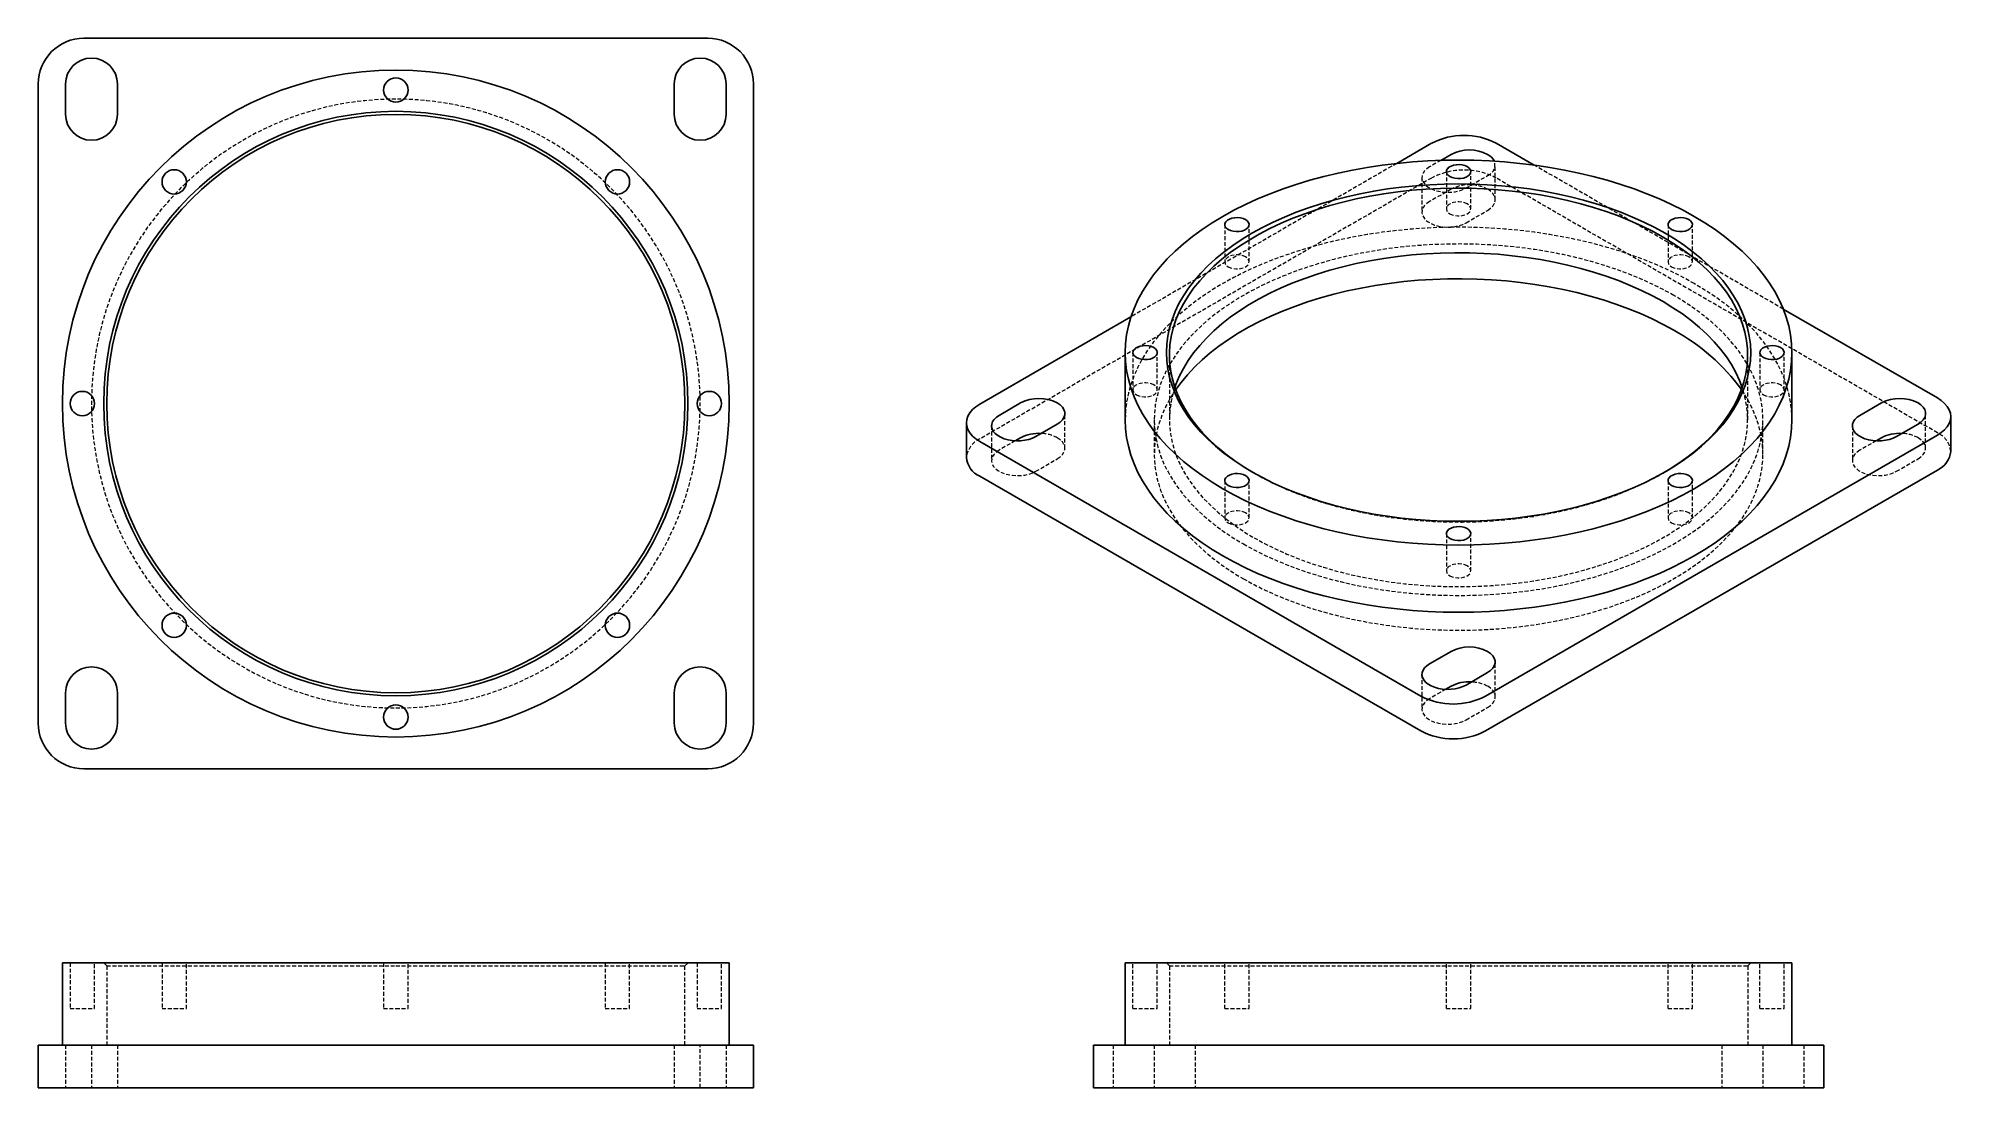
# Model space of a CAD drawing. Header units: millimetres. Extents: x 103 to 732, y 125 to 469.
import ezdxf

# ---------------------------------------------------------------- set-up
doc = ezdxf.new("R2010")
doc.units = ezdxf.units.MM
doc.linetypes.add('HIDDEN', pattern=[1.905, 1.27, -0.635])

msp = doc.modelspace()

# ---------------------------------------------------------------- linework, layer by layer
at = {"color": 7, "linetype": 'Continuous', "lineweight": 25}
for p, q in [((323.18, 469.38), (118.18, 469.38)), ((103.18, 454.38), (103.18, 244.38)), ((112.18, 454.38), (112.18, 444.38)), ((129.18, 444.38), (129.18, 454.38)), ((312.18, 454.38), (312.18, 444.38)), ((329.18, 444.38), (329.18, 454.38)), ((338.18, 244.38), (338.18, 454.38)), ((561.04, 434.9), (549.55, 428.26)), ((594.69, 427.72), (582.25, 434.9)), ((567.41, 431.22), (564.02, 429.27)), ((462.23, 377.86), (412.55, 349.18)), ((727.21, 351.22), (676.58, 380.44)), ((460.33, 366.12), (460.33, 344.07)), ((679.43, 344.07), (679.43, 366.12)), ((425.98, 349.58), (418.91, 345.5)), ((708.83, 349.58), (701.76, 345.5)), ((408.16, 343.05), (408.16, 331.62)), ((430.93, 338.56), (438, 342.64)), ((713.78, 338.56), (720.85, 342.64)), ((731.6, 333.66), (731.6, 345.09)), ((412.55, 336.93), (557.51, 253.25)), ((425.98, 338.15), (424.23, 337.14)), ((578.72, 253.25), (727.21, 338.97)), ((708.83, 338.15), (707.08, 337.14)), ((578.72, 241.82), (727.21, 327.54)), ((412.55, 325.5), (557.51, 241.82)), ((567.41, 267.94), (560.33, 263.86)), ((572.35, 256.92), (579.43, 261)), ((112.18, 254.38), (112.18, 244.38)), ((129.18, 244.38), (129.18, 254.38)), ((312.18, 254.38), (312.18, 244.38)), ((329.18, 244.38), (329.18, 254.38)), ((567.41, 256.51), (565.65, 255.5)), ((118.18, 229.38), (323.18, 229.38)), ((111.13, 165.62), (111.13, 138.62)), ((111.13, 165.62), (220.68, 165.62)), ((220.68, 165.62), (330.23, 165.62)), ((330.23, 138.62), (330.23, 165.62)), ((460.33, 165.62), (460.33, 138.62)), ((460.33, 165.62), (679.43, 165.62)), ((679.43, 165.62), (679.43, 138.62)), ((103.18, 138.62), (103.18, 124.62)), ((103.18, 138.62), (118.18, 138.62)), ((118.18, 138.62), (323.18, 138.62)), ((323.18, 138.62), (338.18, 138.62)), ((338.18, 138.62), (338.18, 124.62)), ((449.88, 138.62), (449.88, 124.62)), ((449.88, 138.62), (464.88, 138.62)), ((464.88, 138.62), (674.88, 138.62)), ((674.88, 138.62), (689.88, 138.62)), ((689.88, 138.62), (689.88, 124.62)), ((103.18, 124.62), (118.18, 124.62)), ((118.18, 124.62), (323.18, 124.62)), ((323.18, 124.62), (338.18, 124.62)), ((449.88, 124.62), (464.88, 124.62)), ((464.88, 124.62), (674.88, 124.62)), ((674.88, 124.62), (689.88, 124.62))]:
    msp.add_line(p, q, dxfattribs=at)
at = {"color": 7, "linetype": 'HIDDEN', "lineweight": 18}
for p, q in [((549.55, 428.26), (462.23, 377.86)), ((564.02, 429.27), (560.33, 427.14)), ((581.92, 416.32), (581.92, 427.75)), ((676.58, 380.44), (594.69, 427.72)), ((561.04, 423.47), (412.55, 337.74)), ((557.84, 423.67), (557.84, 412.24)), ((565.88, 425.58), (565.88, 413.33)), ((572.35, 420.2), (579.43, 424.28)), ((573.88, 413.33), (573.88, 425.58)), ((727.21, 339.78), (582.25, 423.47)), ((567.41, 419.79), (560.33, 415.71)), ((572.35, 408.77), (579.43, 412.85)), ((493.05, 408.16), (493.05, 395.92)), ((501.05, 395.92), (501.05, 408.16)), ((638.71, 408.16), (638.71, 395.92)), ((646.71, 395.92), (646.71, 408.16)), ((462.88, 366.12), (462.88, 353.87)), ((470.88, 353.87), (470.88, 366.12)), ((474.88, 365.3), (474.88, 344.07)), ((664.88, 344.07), (664.88, 365.3)), ((668.88, 366.12), (668.88, 353.87)), ((676.88, 353.87), (676.88, 366.12)), ((440.49, 334.68), (440.49, 346.11)), ((723.34, 334.68), (723.34, 346.11)), ((416.42, 342.03), (416.42, 330.6)), ((469.88, 344.07), (469.88, 332.64)), ((669.88, 332.64), (669.88, 344.07)), ((699.27, 342.03), (699.27, 330.6)), ((424.23, 337.14), (418.91, 334.07)), ((707.08, 337.14), (701.76, 334.07)), ((430.93, 327.13), (438, 331.21)), ((502.7, 326.52), (502, 326.93)), ((637.07, 326.53), (637.77, 326.94)), ((713.78, 327.13), (720.85, 331.21)), ((493.05, 324.07), (493.05, 311.83)), ((501.05, 311.83), (501.05, 324.07)), ((502.34, 326.73), (502.7, 326.52)), ((638.71, 324.07), (638.71, 311.83)), ((646.71, 311.83), (646.71, 324.07)), ((565.88, 306.66), (565.88, 294.41)), ((573.88, 294.41), (573.88, 306.66)), ((581.92, 253.04), (581.92, 264.47)), ((557.84, 260.39), (557.84, 248.96)), ((565.65, 255.5), (560.33, 252.43)), ((572.35, 245.49), (579.43, 249.57)), ((113.68, 165.62), (113.68, 150.62)), ((121.68, 150.62), (121.68, 165.62)), ((124.68, 165.62), (125.68, 164.62)), ((125.68, 164.62), (220.68, 164.62)), ((125.68, 164.62), (125.68, 138.62)), ((143.85, 165.62), (143.85, 150.62)), ((151.85, 150.62), (151.85, 165.62)), ((216.68, 165.62), (216.68, 150.62)), ((220.68, 164.62), (315.68, 164.62)), ((224.68, 150.62), (224.68, 165.62)), ((289.51, 165.62), (289.51, 150.62)), ((297.51, 150.62), (297.51, 165.62)), ((315.68, 164.62), (316.68, 165.62)), ((315.68, 138.62), (315.68, 164.62)), ((319.68, 165.62), (319.68, 150.62)), ((327.68, 150.62), (327.68, 165.62)), ((462.88, 150.62), (462.88, 165.62)), ((470.88, 150.62), (470.88, 165.62)), ((474.88, 164.62), (473.88, 165.62)), ((474.88, 164.62), (664.88, 164.62)), ((474.88, 164.62), (474.88, 138.62)), ((493.05, 150.62), (493.05, 165.62)), ((501.05, 150.62), (501.05, 165.62)), ((565.88, 150.62), (565.88, 165.62)), ((573.88, 150.62), (573.88, 165.62)), ((638.71, 150.62), (638.71, 165.62)), ((646.71, 150.62), (646.71, 165.62)), ((664.88, 164.62), (665.88, 165.62)), ((664.88, 164.62), (664.88, 138.62)), ((668.88, 150.62), (668.88, 165.62)), ((676.88, 150.62), (676.88, 165.62)), ((113.68, 150.62), (117.68, 150.62)), ((117.68, 150.62), (121.68, 150.62)), ((143.85, 150.62), (147.85, 150.62)), ((147.85, 150.62), (151.85, 150.62)), ((216.68, 150.62), (220.68, 150.62)), ((220.68, 150.62), (224.68, 150.62)), ((289.51, 150.62), (293.51, 150.62)), ((293.51, 150.62), (297.51, 150.62)), ((319.68, 150.62), (323.68, 150.62)), ((323.68, 150.62), (327.68, 150.62)), ((462.88, 150.62), (470.88, 150.62)), ((493.05, 150.62), (501.05, 150.62)), ((565.88, 150.62), (573.88, 150.62)), ((638.71, 150.62), (646.71, 150.62)), ((668.88, 150.62), (676.88, 150.62)), ((112.18, 138.62), (112.18, 124.62)), ((120.68, 138.62), (120.68, 124.62)), ((129.18, 138.62), (129.18, 124.62)), ((312.18, 138.62), (312.18, 124.62)), ((320.68, 124.62), (320.68, 138.62)), ((329.18, 138.62), (329.18, 124.62)), ((456.38, 138.62), (456.38, 124.62)), ((469.88, 138.62), (469.88, 124.62)), ((483.38, 138.62), (483.38, 124.62)), ((656.38, 138.62), (656.38, 124.62)), ((669.88, 138.62), (669.88, 124.62)), ((683.38, 138.62), (683.38, 124.62))]:
    msp.add_line(p, q, dxfattribs=at)
at = {"color": 7, "linetype": 'Continuous', "lineweight": 25, "flags": 128}
for points in [[(647.34, 410.84), (643.68, 412.86), (639.87, 414.77), (635.9, 416.59), (631.79, 418.29), (627.55, 419.89), (623.19, 421.37), (618.71, 422.73), (614.13, 423.97), (609.45, 425.09), (604.69, 426.08), (599.86, 426.95), (594.96, 427.68), (590.01, 428.28), (585.02, 428.75), (579.99, 429.09), (574.94, 429.29), (569.88, 429.36), (564.82, 429.29), (559.77, 429.09), (554.74, 428.75), (549.75, 428.28), (544.8, 427.68), (539.9, 426.95), (535.07, 426.08), (530.31, 425.09), (525.63, 423.97), (521.05, 422.73), (516.57, 421.37), (512.21, 419.89), (507.97, 418.29), (503.86, 416.59), (499.89, 414.77), (496.08, 412.86), (492.42, 410.84), (488.92, 408.72), (485.6, 406.52), (482.46, 404.23), (479.5, 401.86), (476.74, 399.41), (474.17, 396.89), (471.81, 394.31), (469.66, 391.66), (467.73, 388.96), (466.01, 386.22), (464.51, 383.43), (463.24, 380.6), (462.2, 377.74), (461.38, 374.86), (460.8, 371.95), (460.45, 369.04), (460.33, 366.12), (460.45, 363.2), (460.8, 360.28), (461.38, 357.38), (462.2, 354.5), (463.24, 351.64), (464.51, 348.81), (466.01, 346.02), (467.73, 343.27), (469.66, 340.57), (471.81, 337.93), (474.17, 335.35), (476.74, 332.83), (479.5, 330.38), (482.46, 328.01), (485.6, 325.72), (488.92, 323.51), (492.42, 321.4)], [(572.71, 427.21), (571.95, 427.56), (571.07, 427.78), (570.12, 427.88), (569.16, 427.85), (568.24, 427.69), (567.41, 427.4), (566.73, 427), (566.23, 426.53), (565.95, 426), (565.89, 425.44), (566.06, 424.89), (566.46, 424.39), (567.05, 423.95)], [(502, 326.93), (498.75, 328.9), (495.67, 330.96), (492.77, 333.11), (490.06, 335.33), (487.54, 337.63), (485.22, 339.99), (483.1, 342.42), (481.19, 344.91), (479.49, 347.45), (478.01, 350.03), (476.76, 352.65), (475.72, 355.31), (474.92, 357.99), (474.34, 360.69), (474, 363.4), (473.88, 366.12), (474, 368.84), (474.34, 371.55), (474.92, 374.25), (475.72, 376.93), (476.76, 379.58), (478.01, 382.21), (479.49, 384.79), (481.19, 387.33), (483.1, 389.81), (485.22, 392.24), (487.54, 394.61), (490.06, 396.91), (492.77, 399.13), (495.67, 401.28), (498.75, 403.34), (502, 405.31), (505.41, 407.18), (508.98, 408.96), (512.69, 410.63), (516.55, 412.2), (520.53, 413.65), (524.63, 414.99), (528.83, 416.22), (533.14, 417.32), (537.54, 418.3), (542.01, 419.15), (546.55, 419.88), (551.15, 420.47), (555.79, 420.94), (560.47, 421.27), (565.17, 421.47), (569.88, 421.54), (574.59, 421.47), (579.29, 421.27), (583.97, 420.94), (588.61, 420.47), (593.21, 419.88), (597.75, 419.15), (602.22, 418.3), (606.62, 417.32), (610.93, 416.22), (615.13, 414.99), (619.23, 413.65), (623.21, 412.2), (627.07, 410.63), (630.78, 408.96), (634.35, 407.18), (637.76, 405.31)], [(567.05, 423.95), (567.81, 423.6), (568.69, 423.38), (569.64, 423.27), (570.6, 423.31), (571.52, 423.47), (572.35, 423.76), (573.03, 424.16), (573.53, 424.63), (573.81, 425.16), (573.87, 425.72), (573.7, 426.27), (573.3, 426.77), (572.71, 427.21)], [(637.06, 404.08), (633.62, 405.97), (630.03, 407.75), (626.29, 409.43), (622.41, 411), (618.4, 412.45), (614.27, 413.79), (610.03, 415.01), (605.69, 416.1), (601.26, 417.07), (596.75, 417.91), (592.17, 418.61), (587.54, 419.19), (582.87, 419.63), (578.16, 419.94), (573.43, 420.11), (568.7, 420.14), (563.96, 420.04), (559.24, 419.8), (554.55, 419.43), (549.9, 418.92), (545.29, 418.28), (540.75, 417.5), (536.28, 416.6), (531.89, 415.57), (527.6, 414.41), (523.41, 413.14), (519.34, 411.74), (515.39, 410.23), (511.58, 408.6), (507.91, 406.87), (504.4, 405.04), (501.05, 403.1), (497.87, 401.08), (494.87, 398.96), (492.06, 396.76), (489.44, 394.48), (487.02, 392.13), (484.81, 389.71), (482.81, 387.23), (481.02, 384.7), (479.46, 382.12), (478.12, 379.5), (477.01, 376.84), (476.12, 374.15), (475.48, 371.44), (475.06, 368.72), (474.89, 365.99), (474.95, 363.25), (475.24, 360.52), (475.77, 357.81), (476.54, 355.11), (477.53, 352.43), (478.76, 349.79), (480.21, 347.19), (481.89, 344.63), (483.78, 342.13), (485.89, 339.68), (488.21, 337.29), (490.73, 334.98), (493.44, 332.74), (496.35, 330.58), (499.44, 328.5), (502.34, 326.73)], [(492.42, 321.4), (496.08, 319.38), (499.89, 317.46), (503.86, 315.65), (507.97, 313.94), (512.21, 312.35), (516.57, 310.87), (521.05, 309.51), (525.63, 308.27), (530.31, 307.15), (535.07, 306.16), (539.9, 305.29), (544.8, 304.56), (549.75, 303.95), (554.74, 303.48), (559.77, 303.15), (564.82, 302.94), (569.88, 302.88), (574.94, 302.94), (579.99, 303.15), (585.02, 303.48), (590.01, 303.95), (594.96, 304.56), (599.86, 305.29), (604.69, 306.16), (609.45, 307.15), (614.13, 308.27), (618.71, 309.51), (623.19, 310.87), (627.55, 312.35), (631.79, 313.94), (635.9, 315.65), (639.87, 317.46), (643.68, 319.38), (647.34, 321.4), (650.84, 323.51), (654.16, 325.72), (657.3, 328.01), (660.26, 330.38), (663.02, 332.83), (665.59, 335.35), (667.95, 337.93), (670.1, 340.57), (672.03, 343.27), (673.75, 346.02), (675.25, 348.81), (676.52, 351.64), (677.56, 354.5), (678.38, 357.38), (678.96, 360.28), (679.31, 363.2), (679.43, 366.12), (679.31, 369.04), (678.96, 371.95), (678.38, 374.86), (677.56, 377.74), (676.52, 380.6), (675.25, 383.43), (673.75, 386.22), (672.03, 388.96), (670.1, 391.66), (667.95, 394.31), (665.59, 396.89), (663.02, 399.41), (660.26, 401.86), (657.3, 404.23), (654.16, 406.52), (650.84, 408.72), (647.34, 410.84)], [(499.88, 409.8), (499.12, 410.14), (498.24, 410.37), (497.29, 410.47), (496.33, 410.44), (495.41, 410.27), (494.58, 409.98), (493.9, 409.59), (493.4, 409.11), (493.11, 408.58), (493.06, 408.02), (493.23, 407.48), (493.62, 406.97), (494.22, 406.53)], [(494.22, 406.53), (494.98, 406.19), (495.86, 405.96), (496.81, 405.86), (497.77, 405.89), (498.69, 406.06), (499.51, 406.35), (500.2, 406.74), (500.7, 407.22), (500.98, 407.75), (501.04, 408.3), (500.87, 408.85), (500.47, 409.36), (499.88, 409.8)], [(645.54, 409.8), (644.78, 410.14), (643.9, 410.37), (642.95, 410.47), (641.99, 410.44), (641.07, 410.27), (640.25, 409.98), (639.56, 409.59), (639.06, 409.11), (638.78, 408.58), (638.72, 408.02), (638.89, 407.48), (639.29, 406.97), (639.88, 406.53)], [(639.88, 406.53), (640.64, 406.19), (641.52, 405.96), (642.47, 405.86), (643.43, 405.89), (644.35, 406.06), (645.18, 406.35), (645.86, 406.74), (646.36, 407.22), (646.65, 407.75), (646.7, 408.3), (646.53, 408.85), (646.14, 409.36), (645.54, 409.8)], [(637.76, 405.31), (641.01, 403.34), (644.09, 401.28), (646.99, 399.13), (649.7, 396.91), (652.22, 394.61), (654.54, 392.24), (656.66, 389.81), (658.57, 387.33), (660.27, 384.79), (661.75, 382.21), (663, 379.58), (664.04, 376.93), (664.84, 374.25), (665.42, 371.55), (665.76, 368.84), (665.88, 366.12), (665.76, 363.4), (665.42, 360.69), (664.84, 357.99), (664.04, 355.31), (663, 352.65), (661.75, 350.03), (660.27, 347.45), (658.57, 344.91), (656.66, 342.42), (654.54, 339.99), (652.22, 337.63), (649.7, 335.33), (646.99, 333.11), (644.09, 330.96), (641.01, 328.9), (637.76, 326.93), (634.35, 325.06), (630.78, 323.28), (627.07, 321.61), (623.21, 320.04), (619.23, 318.58), (615.13, 317.24), (610.93, 316.02), (606.62, 314.92), (602.22, 313.94), (597.75, 313.09), (593.21, 312.36), (588.61, 311.76), (583.97, 311.3), (579.29, 310.97), (574.59, 310.77), (569.88, 310.7), (565.17, 310.77), (560.47, 310.97), (555.79, 311.3), (551.15, 311.76), (546.55, 312.36), (542.01, 313.09), (537.54, 313.94), (533.14, 314.92), (528.83, 316.02), (524.63, 317.24), (520.53, 318.58), (516.55, 320.04), (512.69, 321.61), (508.98, 323.28), (505.41, 325.06), (502, 326.93)], [(637.42, 326.73), (638.71, 327.5), (641.89, 329.53), (644.89, 331.65), (647.7, 333.85), (650.32, 336.12), (652.74, 338.48), (654.95, 340.89), (656.95, 343.37), (658.74, 345.9), (660.3, 348.49), (661.64, 351.11), (662.75, 353.77), (663.64, 356.45), (664.28, 359.16), (664.7, 361.89), (664.87, 364.62), (664.81, 367.35), (664.52, 370.08), (663.99, 372.8), (663.22, 375.5), (662.23, 378.17), (661, 380.81), (659.55, 383.42), (657.87, 385.97), (655.98, 388.48), (653.87, 390.93), (651.55, 393.31), (649.03, 395.63), (646.32, 397.87), (643.41, 400.03), (640.32, 402.1), (637.06, 404.08)], [(637.06, 382.85), (633.62, 384.74), (630.03, 386.52), (626.29, 388.2), (622.41, 389.77), (618.4, 391.22), (614.27, 392.56), (610.03, 393.78), (605.69, 394.87), (601.26, 395.84), (596.75, 396.68), (592.17, 397.38), (587.54, 397.96), (582.87, 398.4), (578.16, 398.71), (573.43, 398.88), (568.7, 398.91), (563.96, 398.81), (559.24, 398.57), (554.55, 398.2), (549.9, 397.69), (545.29, 397.05), (540.75, 396.27), (536.28, 395.37), (531.89, 394.34), (527.6, 393.18), (523.41, 391.91), (519.34, 390.51), (515.39, 389), (511.58, 387.37), (507.91, 385.64), (504.4, 383.81), (501.05, 381.87), (497.87, 379.85), (494.87, 377.73), (492.06, 375.53), (489.44, 373.25), (487.02, 370.9), (484.81, 368.48), (482.81, 366), (481.02, 363.47), (479.46, 360.89), (478.12, 358.27), (477.01, 355.61), (476.68, 354.69)], [(640.59, 373.46), (637.09, 375.39), (633.44, 377.21), (629.63, 378.93), (625.69, 380.54), (621.61, 382.04), (617.42, 383.43), (613.11, 384.7), (608.71, 385.84), (604.21, 386.86), (599.63, 387.76), (594.98, 388.52), (590.28, 389.16), (585.52, 389.66), (580.73, 390.03), (575.92, 390.26), (571.09, 390.37), (566.26, 390.33), (561.43, 390.16), (556.63, 389.86), (551.85, 389.42), (547.12, 388.86), (542.45, 388.15), (537.83, 387.32), (533.29, 386.37), (528.84, 385.28), (524.48, 384.08), (520.23, 382.75), (516.09, 381.31), (512.08, 379.75), (508.21, 378.08), (504.48, 376.31), (500.9, 374.44), (497.48, 372.46), (494.23, 370.4), (491.16, 368.24), (488.27, 366.01), (485.58, 363.69), (483.08, 361.3), (480.78, 358.85), (478.69, 356.33), (476.94, 353.95)], [(663.08, 354.69), (662.23, 356.94), (661, 359.58), (659.55, 362.19), (657.87, 364.74), (655.98, 367.25), (653.87, 369.7), (651.55, 372.08), (649.03, 374.4), (646.32, 376.64), (643.41, 378.8), (640.32, 380.87), (637.06, 382.85)], [(469.71, 367.75), (468.95, 368.1), (468.07, 368.32), (467.12, 368.42), (466.16, 368.39), (465.24, 368.22), (464.41, 367.94), (463.73, 367.54), (463.23, 367.07), (462.95, 366.54), (462.89, 365.98), (463.06, 365.43), (463.46, 364.92), (464.05, 364.49)], [(464.05, 364.49), (464.81, 364.14), (465.69, 363.91), (466.64, 363.81), (467.6, 363.85), (468.52, 364.01), (469.35, 364.3), (470.03, 364.69), (470.53, 365.17), (470.81, 365.7), (470.87, 366.26), (470.7, 366.81), (470.3, 367.31), (469.71, 367.75)], [(675.71, 367.75), (674.95, 368.1), (674.07, 368.32), (673.12, 368.42), (672.16, 368.39), (671.24, 368.22), (670.41, 367.94), (669.73, 367.54), (669.23, 367.07), (668.95, 366.54), (668.89, 365.98), (669.06, 365.43), (669.46, 364.92), (670.05, 364.49)], [(670.05, 364.49), (670.81, 364.14), (671.69, 363.91), (672.64, 363.81), (673.6, 363.85), (674.52, 364.01), (675.35, 364.3), (676.03, 364.69), (676.53, 365.17), (676.81, 365.7), (676.87, 366.26), (676.7, 366.81), (676.3, 367.31), (675.71, 367.75)], [(412.55, 349.18), (411.26, 348.32), (410.16, 347.38), (409.3, 346.37), (408.67, 345.29), (408.28, 344.18), (408.16, 343.05), (408.28, 341.92), (408.67, 340.81), (409.3, 339.74), (410.16, 338.72), (411.26, 337.78), (412.55, 336.93)], [(438, 342.64), (438.96, 343.3), (439.7, 344.04), (440.2, 344.84), (440.46, 345.69), (440.46, 346.54), (440.2, 347.38), (439.7, 348.19), (438.96, 348.93), (438, 349.58)], [(720.85, 342.64), (721.8, 343.3), (722.54, 344.04), (723.05, 344.84), (723.3, 345.69), (723.3, 346.54), (723.05, 347.38), (722.54, 348.19), (721.8, 348.93), (720.85, 349.58)], [(727.21, 338.97), (728.5, 339.82), (729.6, 340.76), (730.46, 341.78), (731.09, 342.85), (731.48, 343.96), (731.6, 345.09), (731.48, 346.22), (731.09, 347.33), (730.46, 348.41), (729.6, 349.42), (728.5, 350.36), (727.21, 351.22)], [(418.91, 345.5), (418.01, 344.88), (417.29, 344.19), (416.78, 343.43), (416.49, 342.64), (416.43, 341.83), (416.6, 341.02), (417, 340.25), (417.62, 339.52), (418.44, 338.86), (419.43, 338.29), (420.57, 337.82), (421.83, 337.46), (423.18, 337.23), (424.57, 337.13), (425.97, 337.16), (427.35, 337.33), (428.66, 337.62), (429.86, 338.04), (430.93, 338.56)], [(460.33, 344.07), (460.45, 341.15), (460.8, 338.24), (461.38, 335.34), (462.2, 332.45), (463.24, 329.59), (464.51, 326.77), (466.01, 323.97), (467.73, 321.23), (469.66, 318.53), (471.81, 315.88), (474.17, 313.3), (476.74, 310.78), (479.5, 308.33), (482.46, 305.96), (485.6, 303.67), (488.92, 301.47), (492.42, 299.35)], [(492.42, 299.35), (496.08, 297.34), (499.89, 295.42), (503.86, 293.6), (507.97, 291.9), (512.21, 290.3), (516.57, 288.82), (521.05, 287.46), (525.63, 286.22), (530.31, 285.1), (535.07, 284.11), (539.9, 283.24), (544.8, 282.51), (549.75, 281.91), (554.74, 281.44), (559.77, 281.1), (564.82, 280.9), (569.88, 280.83), (574.94, 280.9), (579.99, 281.1), (585.02, 281.44), (590.01, 281.91), (594.96, 282.51), (599.86, 283.24), (604.69, 284.11), (609.45, 285.1), (614.13, 286.22), (618.71, 287.46), (623.19, 288.82), (627.55, 290.3), (631.79, 291.9), (635.9, 293.6), (639.87, 295.42), (643.68, 297.34), (647.34, 299.35), (650.84, 301.47), (654.16, 303.67), (657.3, 305.96), (660.26, 308.33), (663.02, 310.78), (665.59, 313.3), (667.95, 315.88), (670.1, 318.53), (672.03, 321.23), (673.75, 323.97), (675.25, 326.77), (676.52, 329.59), (677.56, 332.45), (678.38, 335.34), (678.96, 338.24), (679.31, 341.15), (679.43, 344.07)], [(701.76, 345.5), (700.85, 344.88), (700.13, 344.19), (699.62, 343.43), (699.33, 342.64), (699.27, 341.83), (699.45, 341.02), (699.85, 340.25), (700.46, 339.52), (701.28, 338.86), (702.27, 338.29), (703.41, 337.82), (704.68, 337.46), (706.02, 337.23), (707.41, 337.13), (708.82, 337.16), (710.19, 337.33), (711.5, 337.62), (712.7, 338.04), (713.78, 338.56)], [(499.88, 325.71), (499.12, 326.05), (498.24, 326.28), (497.29, 326.38), (496.33, 326.35), (495.41, 326.18), (494.58, 325.89), (493.9, 325.5), (493.4, 325.02), (493.11, 324.49), (493.06, 323.93), (493.23, 323.39), (493.62, 322.88), (494.22, 322.44)], [(494.22, 322.44), (494.98, 322.1), (495.86, 321.87), (496.81, 321.77), (497.77, 321.8), (498.69, 321.97), (499.51, 322.26), (500.2, 322.65), (500.7, 323.13), (500.98, 323.66), (501.04, 324.21), (500.87, 324.76), (500.47, 325.27), (499.88, 325.71)], [(645.54, 325.71), (644.78, 326.05), (643.9, 326.28), (642.95, 326.38), (641.99, 326.35), (641.07, 326.18), (640.25, 325.89), (639.56, 325.5), (639.06, 325.02), (638.78, 324.49), (638.72, 323.93), (638.89, 323.39), (639.29, 322.88), (639.88, 322.44)], [(639.88, 322.44), (640.64, 322.1), (641.52, 321.87), (642.47, 321.77), (643.43, 321.8), (644.35, 321.97), (645.18, 322.26), (645.86, 322.65), (646.36, 323.13), (646.65, 323.66), (646.7, 324.21), (646.53, 324.76), (646.14, 325.27), (645.54, 325.71)], [(572.71, 308.29), (571.95, 308.63), (571.07, 308.86), (570.12, 308.96), (569.16, 308.93), (568.24, 308.76), (567.41, 308.48), (566.73, 308.08), (566.23, 307.61), (565.95, 307.07), (565.89, 306.52), (566.06, 305.97), (566.46, 305.46), (567.05, 305.03)], [(567.05, 305.03), (567.81, 304.68), (568.69, 304.45), (569.64, 304.35), (570.6, 304.39), (571.52, 304.55), (572.35, 304.84), (573.03, 305.23), (573.53, 305.71), (573.81, 306.24), (573.87, 306.8), (573.7, 307.35), (573.3, 307.85), (572.71, 308.29)], [(579.43, 261), (580.38, 261.66), (581.12, 262.4), (581.63, 263.2), (581.88, 264.05), (581.88, 264.9), (581.63, 265.74), (581.12, 266.55), (580.38, 267.29), (579.43, 267.94)], [(560.33, 263.86), (559.43, 263.24), (558.71, 262.55), (558.2, 261.79), (557.91, 261), (557.85, 260.19), (558.03, 259.38), (558.43, 258.61), (559.04, 257.88), (559.86, 257.22), (560.85, 256.65), (561.99, 256.18), (563.25, 255.82), (564.6, 255.59), (565.99, 255.49), (567.4, 255.52), (568.77, 255.69), (570.08, 255.98), (571.28, 256.4), (572.35, 256.92)]]:
    msp.add_lwpolyline(points, dxfattribs=at)
at = {"color": 7, "linetype": 'HIDDEN', "lineweight": 18, "flags": 128}
for points in [[(560.33, 427.14), (559.43, 426.52), (558.71, 425.83), (558.2, 425.07), (557.91, 424.28), (557.85, 423.47), (558.03, 422.67), (558.43, 421.89), (559.04, 421.16), (559.86, 420.5), (560.85, 419.93), (561.99, 419.46), (563.25, 419.1), (564.6, 418.87), (565.99, 418.77), (567.4, 418.8), (568.77, 418.97), (570.08, 419.26), (571.28, 419.68), (572.35, 420.2)], [(560.33, 415.71), (559.43, 415.09), (558.71, 414.4), (558.2, 413.64), (557.91, 412.85), (557.85, 412.04), (558.03, 411.23), (558.43, 410.46), (559.04, 409.73), (559.86, 409.07), (560.85, 408.5), (561.99, 408.03), (563.25, 407.67), (564.6, 407.44), (565.99, 407.34), (567.4, 407.37), (568.77, 407.54), (570.08, 407.83), (571.28, 408.25), (572.35, 408.77)], [(572.71, 414.96), (571.95, 415.31), (571.07, 415.54), (570.12, 415.64), (569.16, 415.6), (568.24, 415.44), (567.41, 415.15), (566.73, 414.76), (566.23, 414.28), (565.95, 413.75), (565.89, 413.19), (566.06, 412.64), (566.46, 412.14), (567.05, 411.7)], [(567.05, 411.7), (567.81, 411.36), (568.69, 411.13), (569.64, 411.03), (570.6, 411.06), (571.52, 411.23), (572.35, 411.51), (573.03, 411.91), (573.53, 412.38), (573.81, 412.92), (573.87, 413.47), (573.7, 414.02), (573.3, 414.53), (572.71, 414.96)], [(579.43, 412.85), (580.38, 413.51), (581.12, 414.25), (581.63, 415.05), (581.88, 415.9), (581.88, 416.75), (581.63, 417.59), (581.12, 418.4), (580.38, 419.14), (579.43, 419.79)], [(647.34, 388.79), (643.68, 390.81), (639.87, 392.73), (635.9, 394.54), (631.79, 396.25), (627.55, 397.84), (623.19, 399.32), (618.71, 400.68), (614.13, 401.93), (609.45, 403.04), (604.69, 404.04), (599.86, 404.9), (594.96, 405.63), (590.01, 406.24), (585.02, 406.71), (579.99, 407.04), (574.94, 407.25), (569.88, 407.31), (564.82, 407.25), (559.77, 407.04), (554.74, 406.71), (549.75, 406.24), (544.8, 405.63), (539.9, 404.9), (535.07, 404.04), (530.31, 403.04), (525.63, 401.93), (521.05, 400.68), (516.57, 399.32), (512.21, 397.84), (507.97, 396.25), (503.86, 394.54), (499.89, 392.73), (496.08, 390.81), (492.42, 388.79), (488.92, 386.68), (485.6, 384.47), (482.46, 382.18), (479.5, 379.81), (476.74, 377.37), (474.17, 374.85), (471.81, 372.26), (469.66, 369.62), (467.73, 366.92), (466.01, 364.17), (464.51, 361.38), (463.24, 358.55), (462.2, 355.69), (461.38, 352.81), (460.8, 349.91), (460.45, 346.99), (460.33, 344.07)], [(640.59, 384.89), (637.09, 386.82), (633.44, 388.64), (629.63, 390.36), (625.69, 391.98), (621.61, 393.48), (617.42, 394.86), (613.11, 396.13), (608.71, 397.27), (604.21, 398.29), (599.63, 399.19), (594.98, 399.95), (590.28, 400.59), (585.52, 401.09), (580.73, 401.46), (575.92, 401.7), (571.09, 401.8), (566.26, 401.76), (561.43, 401.59), (556.63, 401.29), (551.85, 400.86), (547.12, 400.29), (542.45, 399.59), (537.83, 398.76), (533.29, 397.8), (528.84, 396.72), (524.48, 395.51), (520.23, 394.18), (516.09, 392.74), (512.08, 391.18), (508.21, 389.52), (504.48, 387.74), (500.9, 385.87), (497.48, 383.89), (494.23, 381.83), (491.16, 379.67), (488.27, 377.44), (485.58, 375.12), (483.08, 372.74), (480.78, 370.28), (478.69, 367.77), (476.81, 365.19), (475.15, 362.57), (473.72, 359.91), (472.5, 357.21), (471.52, 354.48), (470.76, 351.72), (470.24, 348.95), (469.95, 346.16), (469.89, 343.37), (470.06, 340.59), (470.47, 337.81), (471.11, 335.04), (471.98, 332.3), (473.08, 329.58), (474.41, 326.9), (475.96, 324.26), (477.72, 321.66), (479.71, 319.11), (481.9, 316.63), (484.3, 314.21), (486.9, 311.86), (489.69, 309.58), (492.67, 307.38), (495.84, 305.27), (499.17, 303.25)], [(499.88, 397.55), (499.12, 397.89), (498.24, 398.12), (497.29, 398.22), (496.33, 398.19), (495.41, 398.02), (494.58, 397.73), (493.9, 397.34), (493.4, 396.86), (493.11, 396.33), (493.06, 395.78), (493.23, 395.23), (493.62, 394.72), (494.22, 394.28)], [(494.22, 394.28), (494.98, 393.94), (495.86, 393.71), (496.81, 393.61), (497.77, 393.64), (498.69, 393.81), (499.51, 394.1), (500.2, 394.49), (500.7, 394.97), (500.98, 395.5), (501.04, 396.06), (500.87, 396.6), (500.47, 397.11), (499.88, 397.55)], [(645.54, 397.55), (644.78, 397.89), (643.9, 398.12), (642.95, 398.22), (641.99, 398.19), (641.07, 398.02), (640.25, 397.73), (639.56, 397.34), (639.06, 396.86), (638.78, 396.33), (638.72, 395.78), (638.89, 395.23), (639.29, 394.72), (639.88, 394.28)], [(639.88, 394.28), (640.64, 393.94), (641.52, 393.71), (642.47, 393.61), (643.43, 393.64), (644.35, 393.81), (645.18, 394.1), (645.86, 394.49), (646.36, 394.97), (646.65, 395.5), (646.7, 396.06), (646.53, 396.6), (646.14, 397.11), (645.54, 397.55)], [(499.17, 303.25), (502.67, 301.33), (506.32, 299.5), (510.13, 297.78), (514.07, 296.17), (518.15, 294.67), (522.34, 293.28), (526.65, 292.02), (531.05, 290.87), (535.55, 289.85), (540.13, 288.96), (544.78, 288.19), (549.48, 287.56), (554.24, 287.05), (559.03, 286.68), (563.84, 286.45), (568.67, 286.35), (573.5, 286.38), (578.33, 286.55), (583.13, 286.85), (587.91, 287.29), (592.64, 287.86), (597.31, 288.56), (601.93, 289.39), (606.47, 290.35), (610.92, 291.43), (615.28, 292.64), (619.53, 293.96), (623.67, 295.41), (627.68, 296.96), (631.55, 298.63), (635.28, 300.4), (638.86, 302.28), (642.28, 304.25), (645.53, 306.32), (648.6, 308.47), (651.49, 310.71), (654.18, 313.02), (656.68, 315.41), (658.98, 317.86), (661.07, 320.38), (662.95, 322.95), (664.61, 325.57), (666.04, 328.23), (667.26, 330.94), (668.24, 333.67), (669, 336.42), (669.52, 339.2), (669.81, 341.98), (669.87, 344.77), (669.7, 347.56), (669.29, 350.34), (668.65, 353.1), (667.78, 355.85), (666.68, 358.56), (665.35, 361.25), (663.8, 363.89), (662.04, 366.49), (660.05, 369.03), (657.86, 371.52), (655.46, 373.94), (652.86, 376.29), (650.07, 378.57), (647.09, 380.76), (643.92, 382.87), (640.59, 384.89)], [(679.43, 344.07), (679.31, 346.99), (678.96, 349.91), (678.38, 352.81), (677.56, 355.69), (676.52, 358.55), (675.25, 361.38), (673.75, 364.17), (672.03, 366.92), (670.1, 369.62), (667.95, 372.26), (665.59, 374.85), (663.02, 377.37), (660.26, 379.81), (657.3, 382.18), (654.16, 384.47), (650.84, 386.68), (647.34, 388.79)], [(469.71, 355.5), (468.95, 355.85), (468.07, 356.08), (467.12, 356.18), (466.16, 356.14), (465.24, 355.98), (464.41, 355.69), (463.73, 355.3), (463.23, 354.82), (462.95, 354.29), (462.89, 353.73), (463.06, 353.18), (463.46, 352.68), (464.05, 352.24)], [(464.05, 352.24), (464.81, 351.89), (465.69, 351.67), (466.64, 351.57), (467.6, 351.6), (468.52, 351.77), (469.35, 352.05), (470.03, 352.45), (470.53, 352.92), (470.81, 353.45), (470.87, 354.01), (470.7, 354.56), (470.3, 355.07), (469.71, 355.5)], [(476.94, 353.95), (476.81, 353.76), (475.15, 351.14), (473.72, 348.48), (472.5, 345.78), (471.52, 343.05), (470.76, 340.29), (470.24, 337.52), (469.95, 334.73), (469.89, 331.94), (470.06, 329.16), (470.47, 326.38), (471.11, 323.61), (471.98, 320.87), (473.08, 318.15), (474.41, 315.47), (475.96, 312.82), (477.72, 310.23), (479.71, 307.68), (481.9, 305.2), (484.3, 302.78), (486.9, 300.42), (489.69, 298.15), (492.67, 295.95), (495.84, 293.84), (499.17, 291.82)], [(476.68, 354.69), (476.12, 352.92), (475.48, 350.21), (475.06, 347.49), (474.89, 344.76), (474.95, 342.02), (475.24, 339.29), (475.77, 336.58), (476.54, 333.88), (477.53, 331.2), (478.76, 328.56), (480.21, 325.96), (481.89, 323.4), (483.78, 320.9), (485.89, 318.45), (488.21, 316.06), (490.73, 313.75), (493.44, 311.51), (496.35, 309.35), (499.44, 307.27), (502.7, 305.29)], [(499.17, 291.82), (502.67, 289.9), (506.32, 288.07), (510.13, 286.35), (514.07, 284.74), (518.15, 283.24), (522.34, 281.85), (526.65, 280.59), (531.05, 279.44), (535.55, 278.42), (540.13, 277.53), (544.78, 276.76), (549.48, 276.13), (554.24, 275.62), (559.03, 275.25), (563.84, 275.02), (568.67, 274.92), (573.5, 274.95), (578.33, 275.12), (583.13, 275.42), (587.91, 275.86), (592.64, 276.43), (597.31, 277.13), (601.93, 277.96), (606.47, 278.91), (610.92, 280), (615.28, 281.2), (619.53, 282.53), (623.67, 283.97), (627.68, 285.53), (631.55, 287.2), (635.28, 288.97), (638.86, 290.85), (642.28, 292.82), (645.53, 294.88), (648.6, 297.04), (651.49, 299.28), (654.18, 301.59), (656.68, 303.98), (658.98, 306.43), (661.07, 308.95), (662.95, 311.52), (664.61, 314.14), (666.04, 316.8), (667.26, 319.5), (668.24, 322.24), (669, 324.99), (669.52, 327.76), (669.81, 330.55), (669.87, 333.34), (669.7, 336.13), (669.29, 338.91), (668.65, 341.67), (667.78, 344.42), (666.68, 347.13), (665.35, 349.82), (663.8, 352.46), (662.82, 353.95)], [(502.7, 305.29), (506.14, 303.41), (509.73, 301.62), (513.47, 299.95), (517.35, 298.38), (521.36, 296.92), (525.49, 295.59), (529.73, 294.37), (534.07, 293.27), (538.5, 292.31), (543.01, 291.47), (547.59, 290.76), (552.22, 290.19), (556.89, 289.75), (561.6, 289.44), (566.33, 289.27), (571.06, 289.23), (575.8, 289.34), (580.52, 289.57), (585.21, 289.95), (589.86, 290.46), (594.47, 291.1), (599.01, 291.87), (603.48, 292.78), (607.87, 293.81), (612.16, 294.96), (616.35, 296.24), (620.42, 297.64), (624.37, 299.15), (628.18, 300.77), (631.85, 302.5), (635.36, 304.34), (638.71, 306.27), (641.89, 308.3), (644.89, 310.42), (647.7, 312.62), (650.32, 314.89), (652.74, 317.25), (654.95, 319.66), (656.95, 322.14), (658.74, 324.67), (660.3, 327.26), (661.64, 329.88), (662.75, 332.54), (663.64, 335.22), (664.28, 337.93), (664.7, 340.66), (664.87, 343.39), (664.81, 346.12), (664.52, 348.85), (663.99, 351.57), (663.22, 354.27), (663.08, 354.69)], [(675.71, 355.5), (674.95, 355.85), (674.07, 356.08), (673.12, 356.18), (672.16, 356.14), (671.24, 355.98), (670.41, 355.69), (669.73, 355.3), (669.23, 354.82), (668.95, 354.29), (668.89, 353.73), (669.06, 353.18), (669.46, 352.68), (670.05, 352.24)], [(670.05, 352.24), (670.81, 351.89), (671.69, 351.67), (672.64, 351.57), (673.6, 351.6), (674.52, 351.77), (675.35, 352.05), (676.03, 352.45), (676.53, 352.92), (676.81, 353.45), (676.87, 354.01), (676.7, 354.56), (676.3, 355.07), (675.71, 355.5)], [(418.91, 334.07), (418.01, 333.45), (417.29, 332.76), (416.78, 332), (416.49, 331.21), (416.43, 330.4), (416.6, 329.59), (417, 328.82), (417.62, 328.09), (418.44, 327.43), (419.43, 326.86), (420.57, 326.38), (421.83, 326.03), (423.18, 325.8), (424.57, 325.7), (425.97, 325.73), (427.35, 325.9), (428.66, 326.19), (429.86, 326.61), (430.93, 327.13)], [(438, 331.21), (438.96, 331.87), (439.7, 332.61), (440.2, 333.41), (440.46, 334.25), (440.46, 335.11), (440.2, 335.95), (439.7, 336.76), (438.96, 337.5), (438, 338.15)], [(701.76, 334.07), (700.85, 333.45), (700.13, 332.76), (699.62, 332), (699.33, 331.21), (699.27, 330.4), (699.45, 329.59), (699.85, 328.82), (700.46, 328.09), (701.28, 327.43), (702.27, 326.86), (703.41, 326.38), (704.68, 326.03), (706.02, 325.8), (707.41, 325.7), (708.82, 325.73), (710.19, 325.9), (711.5, 326.19), (712.7, 326.61), (713.78, 327.13)], [(720.85, 331.21), (721.8, 331.87), (722.54, 332.61), (723.05, 333.41), (723.3, 334.25), (723.3, 335.11), (723.05, 335.95), (722.54, 336.76), (721.8, 337.5), (720.85, 338.15)], [(502.7, 326.52), (506.14, 324.64), (509.73, 322.85), (513.47, 321.18), (517.35, 319.61), (521.36, 318.15), (525.49, 316.82), (529.73, 315.6), (534.07, 314.51), (538.5, 313.54), (543.01, 312.7), (547.59, 311.99), (552.22, 311.42), (556.89, 310.98), (561.6, 310.67), (566.33, 310.5), (571.06, 310.46), (575.8, 310.57), (580.52, 310.81), (585.21, 311.18), (589.86, 311.69), (594.47, 312.33), (599.01, 313.1), (603.48, 314.01), (607.87, 315.04), (612.16, 316.19), (616.35, 317.47), (620.42, 318.87), (624.37, 320.38), (628.18, 322), (631.85, 323.73), (635.36, 325.57), (637.42, 326.73)], [(499.88, 313.46), (499.12, 313.8), (498.24, 314.03), (497.29, 314.13), (496.33, 314.1), (495.41, 313.93), (494.58, 313.64), (493.9, 313.25), (493.4, 312.77), (493.11, 312.24), (493.06, 311.69), (493.23, 311.14), (493.62, 310.63), (494.22, 310.19)], [(494.22, 310.19), (494.98, 309.85), (495.86, 309.62), (496.81, 309.52), (497.77, 309.55), (498.69, 309.72), (499.51, 310.01), (500.2, 310.4), (500.7, 310.88), (500.98, 311.41), (501.04, 311.97), (500.87, 312.51), (500.47, 313.02), (499.88, 313.46)], [(645.54, 313.46), (644.78, 313.8), (643.9, 314.03), (642.95, 314.13), (641.99, 314.1), (641.07, 313.93), (640.25, 313.64), (639.56, 313.25), (639.06, 312.77), (638.78, 312.24), (638.72, 311.69), (638.89, 311.14), (639.29, 310.63), (639.88, 310.19)], [(639.88, 310.19), (640.64, 309.85), (641.52, 309.62), (642.47, 309.52), (643.43, 309.55), (644.35, 309.72), (645.18, 310.01), (645.86, 310.4), (646.36, 310.88), (646.65, 311.41), (646.7, 311.97), (646.53, 312.51), (646.14, 313.02), (645.54, 313.46)], [(572.71, 296.04), (571.95, 296.39), (571.07, 296.61), (570.12, 296.72), (569.16, 296.68), (568.24, 296.52), (567.41, 296.23), (566.73, 295.83), (566.23, 295.36), (565.95, 294.83), (565.89, 294.27), (566.06, 293.72), (566.46, 293.22), (567.05, 292.78)], [(567.05, 292.78), (567.81, 292.43), (568.69, 292.21), (569.64, 292.11), (570.6, 292.14), (571.52, 292.3), (572.35, 292.59), (573.03, 292.99), (573.53, 293.46), (573.81, 293.99), (573.87, 294.55), (573.7, 295.1), (573.3, 295.6), (572.71, 296.04)], [(560.33, 252.43), (559.43, 251.81), (558.71, 251.11), (558.2, 250.36), (557.91, 249.57), (557.85, 248.76), (558.03, 247.95), (558.43, 247.18), (559.04, 246.45), (559.86, 245.79), (560.85, 245.21), (561.99, 244.74), (563.25, 244.39), (564.6, 244.16), (565.99, 244.06), (567.4, 244.09), (568.77, 244.26), (570.08, 244.55), (571.28, 244.97), (572.35, 245.49)], [(579.43, 249.57), (580.38, 250.23), (581.12, 250.97), (581.63, 251.77), (581.88, 252.61), (581.88, 253.47), (581.63, 254.31), (581.12, 255.11), (580.38, 255.86), (579.43, 256.51)]]:
    msp.add_lwpolyline(points, dxfattribs=at)
at = {"color": 7, "linetype": 'Continuous', "lineweight": 25}
for centre, radius, start, end in [((118.18, 454.38), 15, 90, 180), ((323.18, 454.38), 15, 0, 90), ((220.68, 349.38), 109.55, 90, 270), ((120.68, 454.38), 8.5, 90, 180), ((120.68, 454.38), 8.5, 0, 90), ((220.68, 349.38), 109.55, 270, 90), ((320.68, 454.38), 8.5, 90, 180), ((320.68, 454.38), 8.5, 0, 90), ((220.68, 452.38), 4, 90, 270), ((220.68, 452.38), 4, 270, 90), ((120.68, 444.38), 8.5, 180, 0), ((220.68, 349.38), 96, 90, 270), ((220.68, 349.38), 95, 90, 270), ((220.68, 349.38), 96, 270, 90), ((220.68, 349.38), 95, 270, 90), ((320.68, 444.38), 8.5, 180, 0), ((571.65, 414.43), 23.06, 62.60967, 117.39033), ((573.42, 419.69), 13.01, 62.48054, 117.51946), ((577.19, 426.79), 4.97, 26.36675, 63.23765), ((147.85, 422.21), 4, 90, 270), ((147.85, 422.21), 4, 270, 90), ((293.51, 422.21), 4, 90, 270), ((293.51, 422.21), 4, 270, 90), ((608.29, 314.24), 67.46, 36.05529, 61.38617), ((117.68, 349.38), 4, 90, 270), ((117.68, 349.38), 4, 270, 90), ((323.68, 349.38), 4, 90, 270), ((323.68, 349.38), 4, 270, 90), ((431.99, 338.05), 13.01, 62.48054, 117.51946), ((714.84, 338.05), 13.01, 62.48054, 117.51946), ((431.82, 327.15), 12.45, 86.00818, 117.9373), ((714.66, 327.15), 12.45, 86.00818, 117.9373), ((724.07, 334.43), 7.58, 294.52506, 354.1548), ((415.69, 332.39), 7.58, 185.8452, 245.47494), ((147.85, 276.55), 4, 90, 270), ((147.85, 276.55), 4, 270, 90), ((293.51, 276.55), 4, 90, 270), ((293.51, 276.55), 4, 270, 90), ((573.42, 256.41), 13.01, 62.48054, 117.51946), ((120.68, 254.38), 8.5, 90, 180), ((120.68, 254.38), 8.5, 0, 90), ((320.68, 254.38), 8.5, 90, 180), ((320.68, 254.38), 8.5, 0, 90), ((573.24, 245.51), 12.45, 86.00818, 117.9373), ((568.11, 273.72), 23.06, 242.60967, 297.39033), ((220.68, 246.38), 4, 90, 270), ((220.68, 246.38), 4, 270, 90), ((118.18, 244.38), 15, 180, 270), ((120.68, 244.38), 8.5, 180, 0), ((320.68, 244.38), 8.5, 180, 0), ((323.18, 244.38), 15, 270, 0), ((568.11, 262.29), 23.06, 242.60967, 297.39033)]:
    msp.add_arc(centre, radius, start, end, dxfattribs=at)
at = {"color": 7, "linetype": 'HIDDEN', "lineweight": 18}
for centre, radius, start, end in [((220.68, 349.38), 100, 90, 270), ((220.68, 349.38), 100, 270, 90), ((578.06, 427.8), 3.78, 291.25565, 18.41752), ((571.65, 403), 23.06, 62.60967, 117.39033), ((573.42, 408.26), 13.01, 62.48054, 117.51946), ((432.26, 327.33), 12.25, 62.0614, 88.02843), ((715.11, 327.33), 12.25, 62.0614, 88.02843), ((724.07, 332.89), 7.58, 5.8452, 65.47494), ((415.69, 330.85), 7.58, 114.52506, 174.1548), ((573.68, 245.68), 12.25, 62.0614, 88.02843)]:
    msp.add_arc(centre, radius, start, end, dxfattribs=at)

doc.saveas('drawing.dxf')
